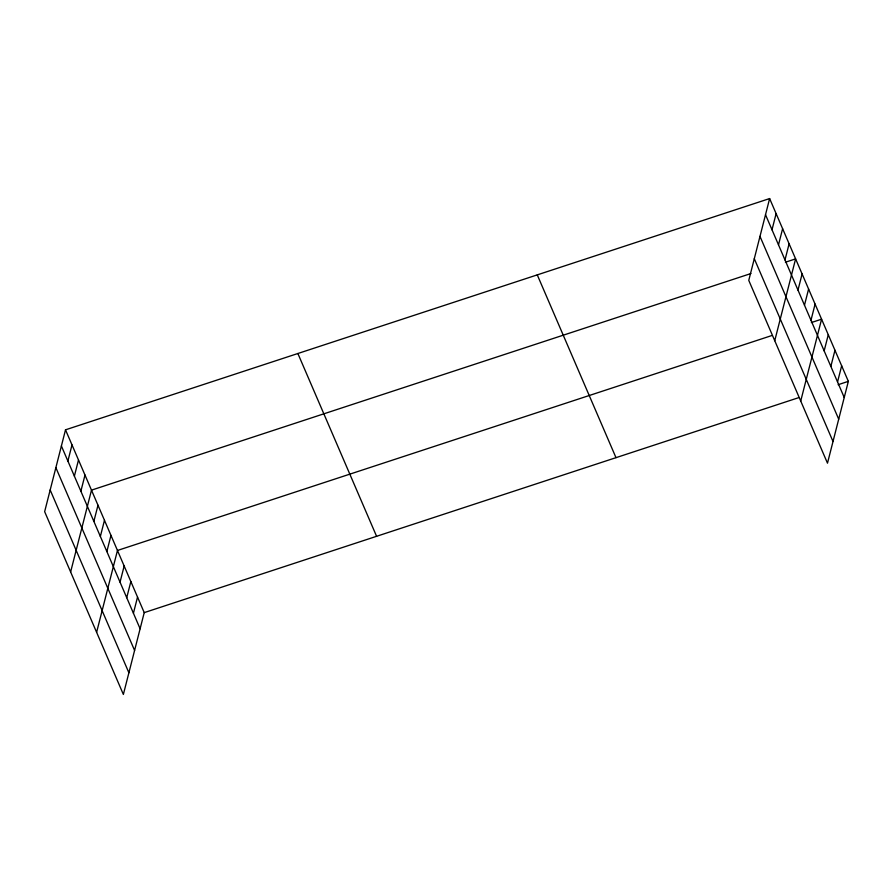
<?xml version="1.0" encoding="UTF-8"?>
<svg xmlns="http://www.w3.org/2000/svg" width="893" height="893" viewBox="0 0 893 893"><rect width="100%" height="100%" fill="white"/><g stroke="black" fill="none" stroke-linecap="round" stroke-linejoin="round"><path stroke-width="1.34" d="M65.513 429.823L44.65 511.656L123.368 694.441L144.231 612.62L65.513 429.823L769.632 198.559L848.35 381.344L827.487 463.177L748.769 280.38L769.632 198.559M67.89 461.056L71.998 444.904M74.376 476.136L78.495 459.984M80.872 491.217L84.991 475.065M70.625 571.978L91.488 490.145L750.924 273.548M93.865 521.378L97.984 505.226M100.362 536.459L104.47 520.306M106.859 551.539L110.966 535.387M96.611 632.3L117.463 550.468L771.798 335.556M120.042 582.158L124.16 566.006M126.728 597.696L130.847 581.544M133.425 613.234L137.533 597.082M772.01 229.78L776.117 213.639M778.495 244.861L782.614 228.72M784.992 259.941L789.111 243.8M774.744 340.702L795.607 258.881L785.394 262.229M797.985 290.102L802.104 273.961M804.481 305.183L808.6 289.042M810.978 320.263L815.086 304.111M800.731 401.024L821.582 319.192L811.369 322.552M824.161 350.882L828.28 334.73M830.847 366.42L834.966 350.268M837.545 381.958L841.664 365.806M144.231 612.62L798.554 397.698M838.136 384.704L848.35 381.344M765.513 214.7L844.231 397.497M759.988 236.377L838.706 419.174M754.295 258.713L833.013 441.499M537.273 274.877L615.991 457.662M297.871 353.505L376.589 536.302M61.394 445.975L140.112 628.761M55.868 467.653L134.586 650.439M50.175 489.978L128.893 672.775"/></g></svg>
